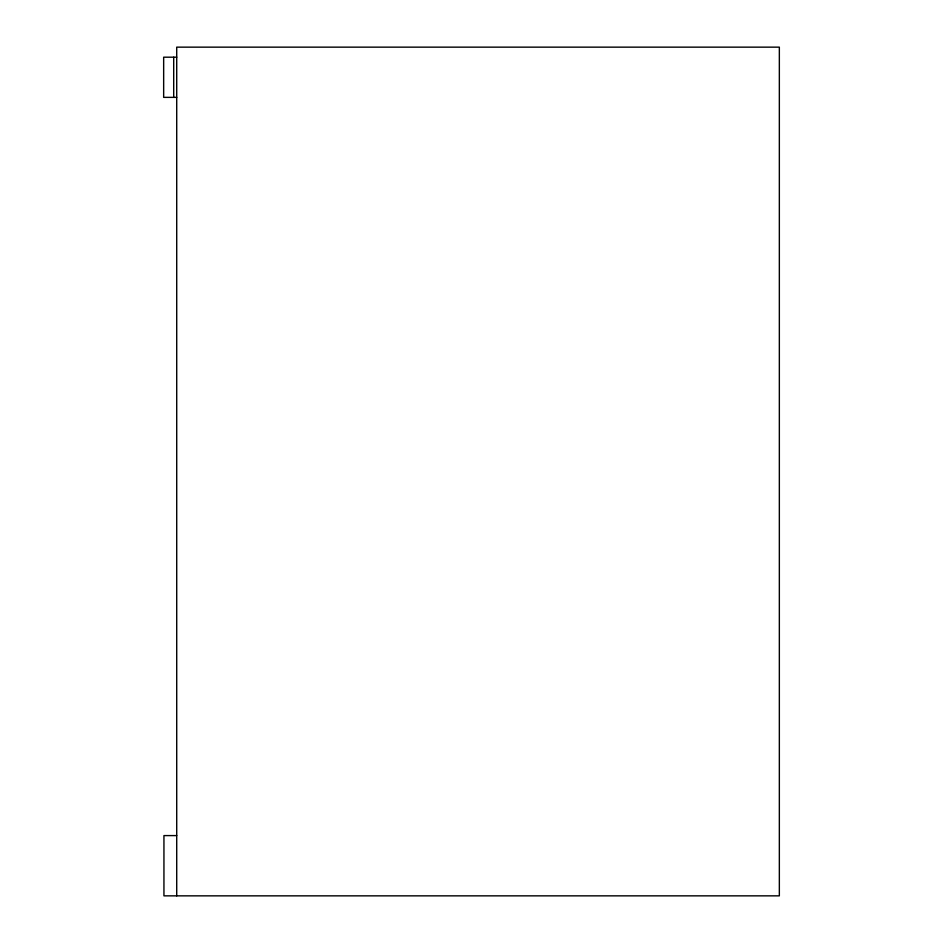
<?xml version="1.0" encoding="UTF-8"?>
<svg xmlns="http://www.w3.org/2000/svg" width="943" height="943" viewBox="0 0 943 943"><rect width="100%" height="100%" fill="white"/><g stroke="black" fill="none" stroke-linecap="round" stroke-linejoin="round"><path stroke-width="1.41" d="M176.718 57.193L163.658 57.193L163.658 97.365L176.718 97.365M176.718 835.592L163.941 835.592L163.941 895.85L779.342 895.85L779.342 47.15L176.718 47.15L176.718 895.85M173.701 57.193L173.701 97.365"/></g></svg>
